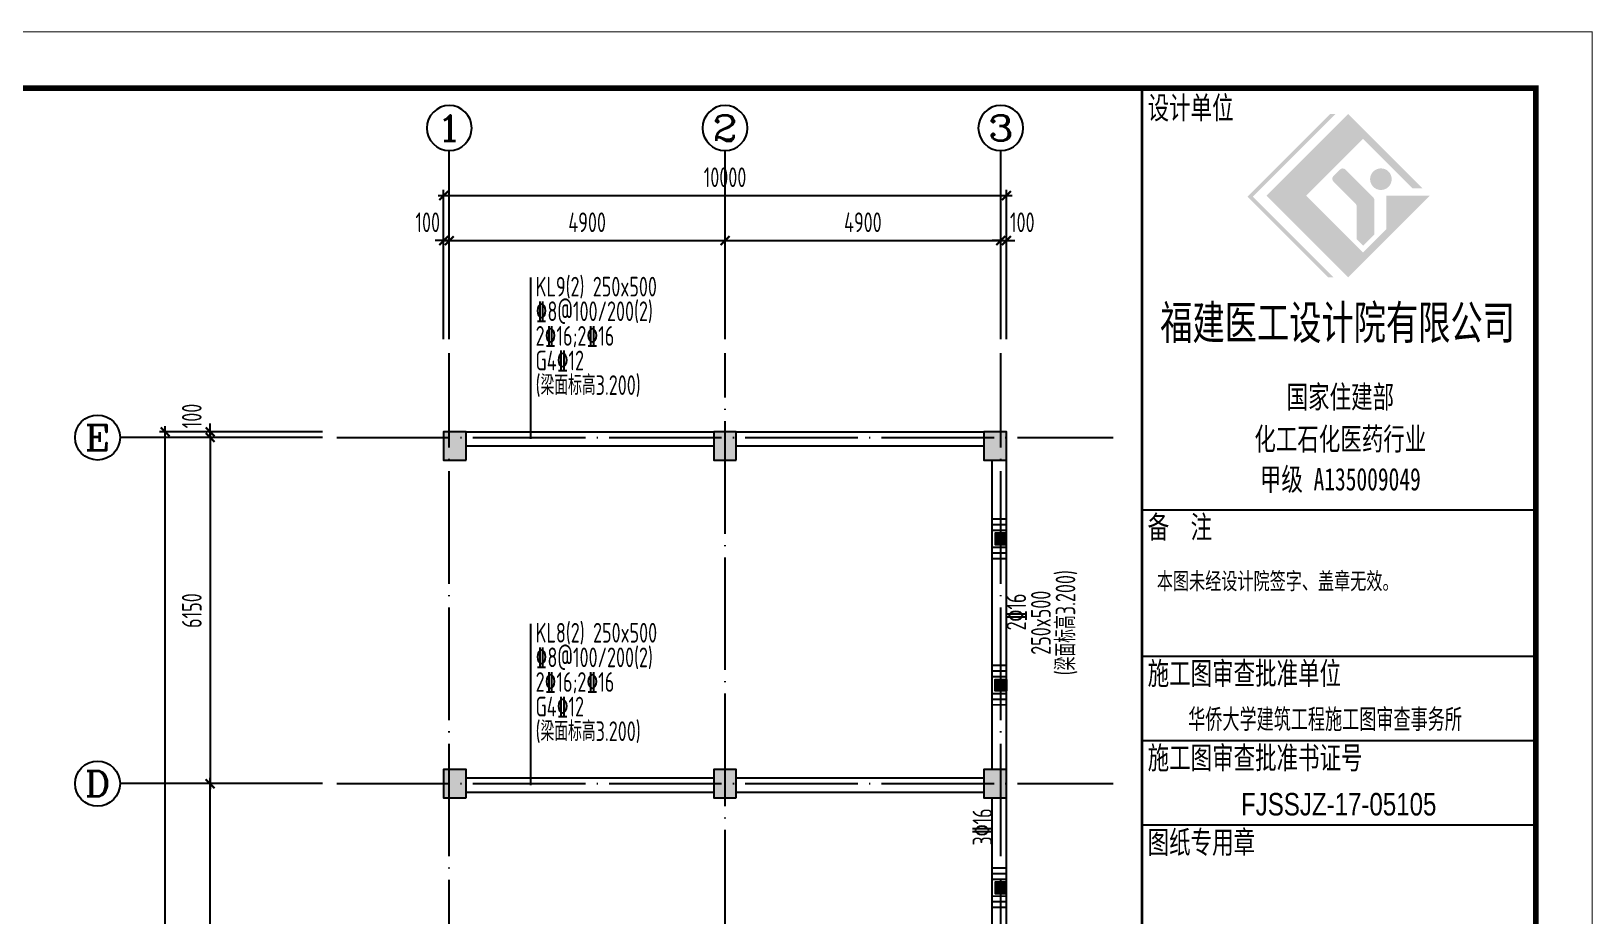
# Model space of a CAD drawing. Extents: x 287149 to 898857, y 100802 to 160212.
# Drawn here: x 742308 to 770057, y 127113 to 142832 of the extents above; entities that cross this region are included whole.
import ezdxf
from ezdxf.enums import TextEntityAlignment as Align

# ---------------------------------------------------------------- set-up
doc = ezdxf.new("R2010")
doc.units = 0
doc.header["$LTSCALE"] = 1000
doc.linetypes.add('DOTE', pattern=[2.42, 2, -0.2, 0.02, -0.2])
doc.layers.get('0').update_dxf_attribs({"linetype": 'CONTINUOUS'})
doc.layers.get('DEFPOINTS').update_dxf_attribs({"linetype": 'CONTINUOUS'})
for name, color, linetype in [('AXIS', 8, 'DOTE'), ('AXIS_DIM', 3, 'CONTINUOUS'), ('AXIS_TEXT', 3, 'CONTINUOUS'), ('COLU', 7, 'CONTINUOUS'), ('FRAME', 3, 'CONTINUOUS'), ('S_BEAM', 4, 'CONTINUOUS'), ('S_BEAMDIMLOCALVER', 7, 'CONTINUOUS'), ('S_BEAMDIMMASS', 2, 'CONTINUOUS'), ('S_CL', 2, 'CONTINUOUS'), ('S_SUBBEAMHOOP', 1, 'CONTINUOUS'), ('填充', 8, 'CONTINUOUS'), ('审图中心证书', 7, 'CONTINUOUS'), ('柱涂实', 54, 'CONTINUOUS')]:
    doc.layers.add(name, color=color, linetype=linetype)
doc.styles.add('_AXIS', font='complex.shx', dxfattribs={"bigfont": 'gbcbig.shx'})
doc.styles.add('_HZTXT', font='tq__rshz.shx', dxfattribs={"width": 0.8, "bigfont": 'tq__hzdc.shx'})
doc.styles.add('COMPLEX', font='COMPLEX')
doc.styles.add('FRAME', font='simhei.ttf', dxfattribs={"width": 0.7})
doc.styles.add('TSSD_Dimension', font='tssdeng.shx', dxfattribs={"width": 0.7, "bigfont": 'hztxt.shx'})
doc.styles.add('TSSD_Rein', font='tssdeng.shx', dxfattribs={"width": 0.7, "bigfont": 'hztxt.shx'})
doc.styles.add('黑体', font='simhei.ttf', dxfattribs={"width": 0.7})
doc.dimstyles.new('TSSD_100_100', dxfattribs={"dimtxt": 350, "dimasz": 150, "dimexe": 100, "dimexo": 250, "dimgap": 150, "dimtad": 1, "dimdec": 0, "dimzin": 0, "dimdsep": 46, "dimtxsty": 'TSSD_Dimension', "dimblk": 'ARCHTICK', "dimcen": 0, "dimdle": 100, "dimclrd": 3, "dimclre": 3, "dimclrt": 7, "dimadec": 0, "dimazin": 0, "dimtfac": 1, "dimtdec": 0, "dimtix": 1, "dimtmove": 2, "dimatfit": 3, "dimfxl": 100, "dimtolj": 1, "dimtzin": 0, "dimarcsym": 0})

# ---------------------------------------------------------------- blocks, each defined once
blk = doc.blocks.new('A$C2F0C53E4')
at = {"layer": 'FRAME'}
h = blk.add_hatch(color=256, dxfattribs=at)
h.paths.add_polyline_path([(54328, 39098), (55337, 40107), (56218, 39226), (56398, 39226), (55075, 40549), (53625, 39098), (55075, 37648), (56525, 39098), (55749, 39098), (55749, 38502), (55337, 38090)], flags=0)
edge = h.paths.add_edge_path(flags=0)
edge.add_arc((55154, 38910), 69.1, 0, 45, ccw=False)
edge.add_line((55223, 38910), (55223, 38327))
edge.add_line((55223, 38327), (55340, 38210))
edge.add_line((55340, 38210), (55538, 38409))
edge.add_line((55538, 38409), (55538, 39020))
edge.add_arc((55469, 39020), 69.1, 360, 405)
edge.add_line((55518, 39069), (55024, 39562))
edge.add_arc((54976, 39513), 69.1, 45, 135)
edge.add_line((54927, 39562), (54812, 39447))
edge.add_arc((54861, 39399), 69.1, 135, 225)
edge.add_line((54812, 39350), (55203, 38959))
edge = h.paths.add_edge_path(flags=0)
edge.add_arc((55655, 39391), 192, 0, 180)
edge.add_arc((55655, 39391), 192, 180, 360)
h.paths.add_polyline_path([(54716, 37648), (54814, 37648), (53382, 39080), (54851, 40549), (54754, 40549), (53285, 39080)], flags=0)
for p, q in [((58410, 33510), (51410, 33510)), ((58410, 30910), (51410, 30910)), ((58410, 29410), (51410, 29410)), ((58410, 27910), (51410, 27910))]:
    blk.add_line(p, q, dxfattribs=at)
for points, const_width in [([(10, 42010), (10, 10), (59410, 10), (59410, 42010)], 20), ([(2510, 41010), (2510, 1010), (58410, 1010), (58410, 41010)], 100)]:
    blk.add_lwpolyline(points, close=True, dxfattribs=dict(at, const_width=const_width))
at = {"layer": 'FRAME', "const_width": 50}
blk.add_lwpolyline([(51410, 41010), (51410, 1010)], dxfattribs=at)
at = {"layer": 'FRAME'}
for s, insert, char_height, width, attachment_point, style in [('设计单位', (51510, 40860), 400, 2368.14, 1, 'FRAME'), ('福建医工设计院有限公司', (54885, 36811), 600, 9859.32, 5, 'FRAME'), ('国家住建部', (54934, 35501), 400, 2944.75, 5, 'FRAME'), ('化工石化医药行业', (54934, 34752), 400, 4781.36, 5, 'FRAME'), ('甲级 A135009049', (54934, 34038), 400, 4439.66, 5, 'FRAME'), ('备  注', (51510, 33410), 400, 1758.31, 1, 'FRAME'), ('本图未经设计院签字、盖章无效。', (51673, 32067), 300, 6524.24, 7, '黑体'), ('施工图审查批准单位', (51510, 30810), 400, 5412.54, 1, 'FRAME'), ('施工图审查批准书证号', (51510, 29310), 400, 6008.14, 1, 'FRAME'), ('图纸专用章', (51510, 27810), 400, 2928.14, 1, 'FRAME')]:
    blk.add_mtext(s, dxfattribs=dict(at, insert=insert, char_height=char_height, width=width, attachment_point=attachment_point, style=style))
at = {"layer": '审图中心证书', "style": '_HZTXT', "width": 0.8}
for s, p in [('华侨大学建筑工程施工图审查事务所', (52231, 29584)), ('FJSSJZ-17-05105', (53169, 28084))]:
    blk.add_text(s, height=400, dxfattribs=at).set_placement(p)
blk = doc.blocks.new('_ARCHTICK')
at = {"color": 0}
blk.add_lwpolyline([(-0.53033, -0.53033, 0.25, 0.25, 0), (0.53033, 0.53033, 0.5, 0.5, 0)], format="xyseb", dxfattribs=at)
blk = doc.blocks.new('*D255')
at = {"layer": 'AXIS_DIM', "color": 3, "lineweight": -2}
for p, q in [((749636.971394, 139111.631469), (754736.971394, 139111.631469)), ((749736.971394, 137361.708046), (749736.971394, 139211.631469)), ((754636.971394, 137361.708046), (754636.971394, 139211.631469))]:
    blk.add_line(p, q, dxfattribs=at)
at = {"layer": 'DEFPOINTS', "color": 0}
for p in [(754636.971394, 139111.631469), (749736.971394, 137111.708046), (754636.971394, 137111.708046)]:
    blk.add_point(p, dxfattribs=at)
at = {"layer": 'AXIS_DIM', "color": 3, "lineweight": -2, "xscale": 150, "yscale": 150, "zscale": 150, "rotation": 180}
blk.add_blockref('_ARCHTICK', (749736.971394, 139111.631469), dxfattribs=at)
at = {"layer": 'AXIS_DIM', "color": 3, "lineweight": -2, "xscale": 150, "yscale": 150, "zscale": 150}
blk.add_blockref('_ARCHTICK', (754636.971394, 139111.631469), dxfattribs=at)
at = {"layer": 'AXIS_DIM', "color": 7, "insert": (752186.971394, 139436.631469), "char_height": 350, "attachment_point": 5, "style": 'TSSD_Dimension'}
blk.add_mtext('\\A1;4900', dxfattribs=at)
blk = doc.blocks.new('*D256')
at = {"layer": 'AXIS_DIM', "color": 3, "lineweight": -2}
for p, q in [((754536.971394, 139111.631469), (759636.971394, 139111.631469)), ((754636.971394, 137361.708046), (754636.971394, 139211.631469)), ((759536.971394, 137361.708046), (759536.971394, 139211.631469))]:
    blk.add_line(p, q, dxfattribs=at)
at = {"layer": 'DEFPOINTS', "color": 0}
for p in [(759536.971394, 139111.631469), (754636.971394, 137111.708046), (759536.971394, 137111.708046)]:
    blk.add_point(p, dxfattribs=at)
at = {"layer": 'AXIS_DIM', "color": 3, "lineweight": -2, "xscale": 150, "yscale": 150, "zscale": 150, "rotation": 180}
blk.add_blockref('_ARCHTICK', (754636.971394, 139111.631469), dxfattribs=at)
at = {"layer": 'AXIS_DIM', "color": 3, "lineweight": -2, "xscale": 150, "yscale": 150, "zscale": 150}
blk.add_blockref('_ARCHTICK', (759536.971394, 139111.631469), dxfattribs=at)
at = {"layer": 'AXIS_DIM', "color": 7, "insert": (757086.971394, 139436.631469), "char_height": 350, "attachment_point": 5, "style": 'TSSD_Dimension'}
blk.add_mtext('\\A1;4900', dxfattribs=at)
blk = doc.blocks.new('*D259')
at = {"layer": 'AXIS_DIM', "color": 3, "lineweight": -2}
for p, q in [((745487.044864, 135711.708046), (745487.044864, 129361.708046)), ((747486.971394, 135611.708046), (745387.044864, 135611.708046)), ((747486.971394, 129461.708046), (745387.044864, 129461.708046))]:
    blk.add_line(p, q, dxfattribs=at)
at = {"layer": 'DEFPOINTS', "color": 0}
for p in [(747736.971394, 135611.708046), (745487.044864, 129461.708046), (747736.971394, 129461.708046)]:
    blk.add_point(p, dxfattribs=at)
at = {"layer": 'AXIS_DIM', "color": 3, "lineweight": -2, "xscale": 150, "yscale": 150, "zscale": 150}
for p, rotation in [((745487.044864, 135611.708046), 90), ((745487.044864, 129461.708046), 270)]:
    blk.add_blockref('_ARCHTICK', p, dxfattribs=dict(at, rotation=rotation))
at = {"layer": 'AXIS_DIM', "color": 7, "insert": (745162.044864, 132536.708046), "char_height": 350, "attachment_point": 5, "rotation": 90, "style": 'TSSD_Dimension'}
blk.add_mtext('\\A1;6150', dxfattribs=at)
blk = doc.blocks.new('*D260')
at = {"layer": 'AXIS_DIM', "color": 3, "lineweight": -2}
for p, q in [((749536.971394, 139911.631469), (759736.971394, 139911.631469)), ((749636.971394, 137361.708046), (749636.971394, 140011.631469)), ((759636.971394, 137361.708046), (759636.971394, 140011.631469))]:
    blk.add_line(p, q, dxfattribs=at)
at = {"layer": 'DEFPOINTS', "color": 0}
for p in [(759636.971394, 139911.631469), (749636.971394, 137111.708046), (759636.971394, 137111.708046)]:
    blk.add_point(p, dxfattribs=at)
at = {"layer": 'AXIS_DIM', "color": 3, "lineweight": -2, "xscale": 150, "yscale": 150, "zscale": 150, "rotation": 180}
blk.add_blockref('_ARCHTICK', (749636.971394, 139911.631469), dxfattribs=at)
at = {"layer": 'AXIS_DIM', "color": 3, "lineweight": -2, "xscale": 150, "yscale": 150, "zscale": 150}
blk.add_blockref('_ARCHTICK', (759636.971394, 139911.631469), dxfattribs=at)
at = {"layer": 'AXIS_DIM', "color": 7, "insert": (754636.971394, 140236.631469), "char_height": 350, "attachment_point": 5, "style": 'TSSD_Dimension'}
blk.add_mtext('\\A1;10000', dxfattribs=at)
blk = doc.blocks.new('*D261')
at = {"layer": 'AXIS_DIM', "color": 3, "lineweight": -2}
for p, q in [((747486.971394, 135711.708046), (744587.044864, 135711.708046)), ((744687.044864, 110611.708046), (744687.044864, 135811.708046)), ((747486.971394, 110711.708046), (744587.044864, 110711.708046))]:
    blk.add_line(p, q, dxfattribs=at)
at = {"layer": 'DEFPOINTS', "color": 0}
for p in [(744687.044864, 135711.708046), (747736.971394, 135711.708046), (747736.971394, 110711.708046)]:
    blk.add_point(p, dxfattribs=at)
at = {"layer": 'AXIS_DIM', "color": 3, "lineweight": -2, "xscale": 150, "yscale": 150, "zscale": 150}
for p, rotation in [((744687.044864, 135711.708046), 90), ((744687.044864, 110711.708046), 270)]:
    blk.add_blockref('_ARCHTICK', p, dxfattribs=dict(at, rotation=rotation))
at = {"layer": 'AXIS_DIM', "color": 7, "insert": (744362.044864, 123211.708046), "char_height": 350, "attachment_point": 5, "rotation": 90, "style": 'TSSD_Dimension'}
blk.add_mtext('\\A1;25000', dxfattribs=at)
blk = doc.blocks.new('*D263')
at = {"layer": 'AXIS_DIM', "color": 3, "lineweight": -2}
for p, q in [((747486.971394, 135711.708046), (745387.044864, 135711.708046)), ((745487.044864, 135711.708046), (745487.044864, 135861.708046)), ((745487.044864, 135611.708046), (745487.044864, 135711.708046)), ((747486.971394, 135611.708046), (745387.044864, 135611.708046)), ((745487.044864, 135611.708046), (745487.044864, 135461.708046))]:
    blk.add_line(p, q, dxfattribs=at)
at = {"layer": 'DEFPOINTS', "color": 0}
for p in [(745487.044864, 135711.708046), (747736.971394, 135711.708046), (747736.971394, 135611.708046)]:
    blk.add_point(p, dxfattribs=at)
at = {"layer": 'AXIS_DIM', "color": 3, "lineweight": -2, "xscale": 150, "yscale": 150, "zscale": 150}
for p, rotation in [((745487.044864, 135711.708046), 270), ((745487.044864, 135611.708046), 90)]:
    blk.add_blockref('_ARCHTICK', p, dxfattribs=dict(at, rotation=rotation))
at = {"layer": 'AXIS_DIM', "color": 7, "insert": (745162.044864, 135993.951635), "char_height": 350, "attachment_point": 5, "rotation": 90, "style": 'TSSD_Dimension'}
blk.add_mtext('\\A1;100', dxfattribs=at)
blk = doc.blocks.new('*D264')
at = {"layer": 'AXIS_DIM', "color": 3, "lineweight": -2}
for p, q in [((759536.971394, 139111.631469), (759386.971394, 139111.631469)), ((759536.971394, 137361.708046), (759536.971394, 139211.631469)), ((759536.971394, 139111.631469), (759636.971394, 139111.631469)), ((759636.971394, 137361.708046), (759636.971394, 139211.631469)), ((759636.971394, 139111.631469), (759786.971394, 139111.631469))]:
    blk.add_line(p, q, dxfattribs=at)
at = {"layer": 'DEFPOINTS', "color": 0}
for p in [(759636.971394, 139111.631469), (759536.971394, 137111.708046), (759636.971394, 137111.708046)]:
    blk.add_point(p, dxfattribs=at)
at = {"layer": 'AXIS_DIM', "color": 3, "lineweight": -2, "xscale": 150, "yscale": 150, "zscale": 150}
blk.add_blockref('_ARCHTICK', (759536.971394, 139111.631469), dxfattribs=at)
at = {"layer": 'AXIS_DIM', "color": 3, "lineweight": -2, "xscale": 150, "yscale": 150, "zscale": 150, "rotation": 180}
blk.add_blockref('_ARCHTICK', (759636.971394, 139111.631469), dxfattribs=at)
at = {"layer": 'AXIS_DIM', "color": 7, "insert": (759919.214984, 139436.631469), "char_height": 350, "attachment_point": 5, "style": 'TSSD_Dimension'}
blk.add_mtext('\\A1;100', dxfattribs=at)
blk = doc.blocks.new('*D265')
at = {"layer": 'AXIS_DIM', "color": 3, "lineweight": -2}
for p, q in [((749636.971394, 139111.631469), (749486.971394, 139111.631469)), ((749636.971394, 137361.708046), (749636.971394, 139211.631469)), ((749736.971394, 139111.631469), (749636.971394, 139111.631469)), ((749736.971394, 137361.708046), (749736.971394, 139211.631469)), ((749736.971394, 139111.631469), (749886.971394, 139111.631469))]:
    blk.add_line(p, q, dxfattribs=at)
at = {"layer": 'DEFPOINTS', "color": 0}
for p in [(749636.971394, 139111.631469), (749636.971394, 137111.708046), (749736.971394, 137111.708046)]:
    blk.add_point(p, dxfattribs=at)
at = {"layer": 'AXIS_DIM', "color": 3, "lineweight": -2, "xscale": 150, "yscale": 150, "zscale": 150}
blk.add_blockref('_ARCHTICK', (749636.971394, 139111.631469), dxfattribs=at)
at = {"layer": 'AXIS_DIM', "color": 3, "lineweight": -2, "xscale": 150, "yscale": 150, "zscale": 150, "rotation": 180}
blk.add_blockref('_ARCHTICK', (749736.971394, 139111.631469), dxfattribs=at)
at = {"layer": 'AXIS_DIM', "color": 7, "insert": (749354.727804, 139436.631469), "char_height": 350, "attachment_point": 5, "style": 'TSSD_Dimension'}
blk.add_mtext('\\A1;100', dxfattribs=at)
blk = doc.blocks.new('_AXISO')
blk.add_circle((0, 0), 0.5)
at = {"layer": 'AXIS_TEXT', "style": 'COMPLEX', "width": 1.041667}
blk.add_attdef('A', text='', height=0.56, dxfattribs=at).set_placement((-0.25, -0.28), (0.25, -0.28), align=Align.FIT)
blk = doc.blocks.new('*D266')
at = {"layer": 'AXIS_DIM', "color": 3, "lineweight": -2}
for p, q in [((747486.971394, 129461.708046), (745387.044864, 129461.708046)), ((745487.044864, 123111.708046), (745487.044864, 129561.708046)), ((747486.971394, 123211.708046), (745387.044864, 123211.708046))]:
    blk.add_line(p, q, dxfattribs=at)
at = {"layer": 'DEFPOINTS', "color": 0}
for p in [(745487.044864, 129461.708046), (747736.971394, 129461.708046), (747736.971394, 123211.708046)]:
    blk.add_point(p, dxfattribs=at)
at = {"layer": 'AXIS_DIM', "color": 3, "lineweight": -2, "xscale": 150, "yscale": 150, "zscale": 150}
for p, rotation in [((745487.044864, 129461.708046), 90), ((745487.044864, 123211.708046), 270)]:
    blk.add_blockref('_ARCHTICK', p, dxfattribs=dict(at, rotation=rotation))
at = {"layer": 'AXIS_DIM', "color": 7, "insert": (745162.044864, 126336.708046), "char_height": 350, "attachment_point": 5, "rotation": 90, "style": 'TSSD_Dimension'}
blk.add_mtext('\\A1;6250', dxfattribs=at)

msp = doc.modelspace()

# ---------------------------------------------------------------- hatches: boundary and pattern name
at = {"layer": '柱涂实'}
for points in [[(750036.971, 135211.708), (750036.971, 135711.708), (749636.971, 135711.708), (749636.971, 135211.708)], [(754836.971, 135211.708), (754836.971, 135711.708), (754436.971, 135711.708), (754436.971, 135211.708)], [(759636.971, 135211.708), (759636.971, 135711.708), (759236.971, 135711.708), (759236.971, 135211.708)], [(759636.971, 133911.708), (759436.971, 133911.708), (759436.971, 133711.708), (759636.971, 133711.708)], [(759636.971, 131111.708), (759436.971, 131111.708), (759436.971, 131311.708), (759636.971, 131311.708)], [(750036.971, 129211.708), (750036.971, 129711.708), (749636.971, 129711.708), (749636.971, 129211.708)], [(754836.971, 129211.708), (754836.971, 129711.708), (754436.971, 129711.708), (754436.971, 129211.708)], [(759636.971, 129211.708), (759636.971, 129711.708), (759236.971, 129711.708), (759236.971, 129211.708)], [(759636.971, 127711.708), (759436.971, 127711.708), (759436.971, 127511.708), (759636.971, 127511.708)]]:
    msp.add_hatch(color=256, dxfattribs=at).paths.add_polyline_path(points)

# ---------------------------------------------------------------- linework, layer by layer
at = {"layer": 'AXIS'}
for p, q in [((749736.971, 108811.708), (749736.971, 137111.708)), ((754636.971, 116961.708), (754636.971, 137111.708)), ((759536.971, 108811.708), (759536.971, 137111.708)), ((747736.971, 135611.708), (761536.971, 135611.708)), ((747736.971, 129461.708), (761536.971, 129461.708))]:
    msp.add_line(p, q, dxfattribs=at)
at = {"layer": 'AXIS_TEXT'}
for p, q in [((749736.971, 137361.708), (749736.971, 140711.631)), ((754636.971, 137361.708), (754636.971, 140711.631)), ((759536.971, 137361.708), (759536.971, 140711.631)), ((747486.971, 135611.708), (743887.045, 135611.708)), ((747486.971, 129461.708), (743887.045, 129461.708))]:
    msp.add_line(p, q, dxfattribs=at)
at = {"layer": 'COLU', "ltscale": 0.01}
for points in [[(759636.971, 133711.708), (759636.971, 133911.708), (759436.971, 133911.708), (759436.971, 133711.708)], [(759636.971, 131311.708), (759636.971, 131111.708), (759436.971, 131111.708), (759436.971, 131311.708)], [(759636.971, 127511.708), (759636.971, 127711.708), (759436.971, 127711.708), (759436.971, 127511.708)]]:
    msp.add_lwpolyline(points, close=True, dxfattribs=at)
at = {"layer": 'S_BEAM', "ltscale": 0.01}
for p, q in [((750036.971, 135711.708), (754436.971, 135711.708)), ((754836.971, 135711.708), (759236.971, 135711.708)), ((750036.971, 135461.708), (754436.971, 135461.708)), ((754836.971, 135461.708), (759236.971, 135461.708)), ((759386.971, 129711.708), (759386.971, 135211.708)), ((759636.971, 129711.708), (759636.971, 135211.708)), ((750036.971, 129561.708), (754436.971, 129561.708)), ((750036.971, 129311.708), (754436.971, 129311.708)), ((754836.971, 129561.708), (759236.971, 129561.708)), ((754836.971, 129311.708), (759236.971, 129311.708)), ((759386.971, 123436.708), (759386.971, 129211.708)), ((759636.971, 123436.708), (759636.971, 129211.708))]:
    msp.add_line(p, q, dxfattribs=at)
at = {"layer": 'S_BEAMDIMMASS', "ltscale": 0.01}
for p, q in [((751187.35, 135586.708), (751187.35, 138456.844)), ((751187.35, 129436.708), (751187.35, 132302.699))]:
    msp.add_line(p, q, dxfattribs=at)
at = {"layer": 'S_CL', "ltscale": 0.01}
for points in [[(750036.971, 135211.708), (750036.971, 135711.708), (749636.971, 135711.708), (749636.971, 135211.708)], [(754836.971, 135211.708), (754836.971, 135711.708), (754436.971, 135711.708), (754436.971, 135211.708)], [(759636.971, 135211.708), (759636.971, 135711.708), (759236.971, 135711.708), (759236.971, 135211.708)], [(750036.971, 129211.708), (750036.971, 129711.708), (749636.971, 129711.708), (749636.971, 129211.708)], [(754836.971, 129211.708), (754836.971, 129711.708), (754436.971, 129711.708), (754436.971, 129211.708)], [(759636.971, 129211.708), (759636.971, 129711.708), (759236.971, 129711.708), (759236.971, 129211.708)]]:
    msp.add_lwpolyline(points, close=True, dxfattribs=at)
at = {"layer": 'S_SUBBEAMHOOP', "ltscale": 0.01, "const_width": 35}
for points in [[(759386.971, 134161.708), (759636.971, 134161.708)], [(759386.971, 134061.708), (759636.971, 134061.708)], [(759386.971, 133961.708), (759636.971, 133961.708)], [(759386.971, 133661.708), (759636.971, 133661.708)], [(759386.971, 133561.708), (759636.971, 133561.708)], [(759386.971, 133461.708), (759636.971, 133461.708)], [(759386.971, 131561.708), (759636.971, 131561.708)], [(759386.971, 131461.708), (759636.971, 131461.708)], [(759386.971, 131361.708), (759636.971, 131361.708)], [(759386.971, 131061.708), (759636.971, 131061.708)], [(759386.971, 130961.708), (759636.971, 130961.708)], [(759386.971, 130861.708), (759636.971, 130861.708)], [(759386.971, 127961.708), (759636.971, 127961.708)], [(759386.971, 127861.708), (759636.971, 127861.708)], [(759386.971, 127761.708), (759636.971, 127761.708)], [(759386.971, 127461.708), (759636.971, 127461.708)], [(759386.971, 127361.708), (759636.971, 127361.708)], [(759386.971, 127261.708), (759636.971, 127261.708)]]:
    msp.add_lwpolyline(points, dxfattribs=at)

# ---------------------------------------------------------------- block references
at = {"layer": 'AXIS_TEXT'}
ref = msp.add_blockref('_AXISO', (749736.971, 141111.631), dxfattribs=dict(at, xscale=-800, yscale=800, zscale=800, rotation=180))
ref.add_attrib('A', '1', dxfattribs={"height": 452.548, "style": '_AXIS', "width": 2.333333}).set_placement((749510.697, 140885.357), (749963.246, 140885.357), align=Align.FIT)
ref = msp.add_blockref('_AXISO', (754636.971, 141111.631), dxfattribs=dict(at, xscale=-800, yscale=800, zscale=800, rotation=180))
ref.add_attrib('A', '2', dxfattribs={"height": 452.548, "style": '_AXIS', "width": 1.5}).set_placement((754410.697, 140885.357), (754863.246, 140885.357), align=Align.FIT)
ref = msp.add_blockref('_AXISO', (759536.971, 141111.631), dxfattribs=dict(at, xscale=-800, yscale=800, zscale=800, rotation=180))
ref.add_attrib('A', '3', dxfattribs={"height": 452.548, "style": '_AXIS', "width": 1.5}).set_placement((759310.697, 140885.357), (759763.246, 140885.357), align=Align.FIT)
ref = msp.add_blockref('_AXISO', (743487.045, 135611.708), dxfattribs=dict(at, xscale=800, yscale=800, zscale=800))
ref.add_attrib('A', 'E', dxfattribs={"height": 452.548, "style": '_AXIS', "width": 1.3125}).set_placement((743260.771, 135385.434), (743713.319, 135385.434), align=Align.FIT)
ref = msp.add_blockref('_AXISO', (743487.045, 129461.708), dxfattribs=dict(at, xscale=800, yscale=800, zscale=800))
ref.add_attrib('A', 'D', dxfattribs={"height": 452.548, "style": '_AXIS', "width": 1.235294}).set_placement((743260.771, 129235.434), (743713.319, 129235.434), align=Align.FIT)
at = {"layer": '填充'}
msp.add_blockref('A$C2F0C53E4', (710636.971, 100811.708), dxfattribs=at)

# ---------------------------------------------------------------- texts
at = {"layer": 'S_BEAMDIMLOCALVER', "style": 'TSSD_Rein', "width": 0.7}
for s, height, p in [('(梁面标高3.200)', 349.99999, (760512.521, 132320.708)), ('2%%13216', 350, (759637.021, 132511.708)), ('250x500', 350, (760074.521, 132320.708))]:
    msp.add_text(s, height=height, rotation=89.999998, dxfattribs=at).set_placement(p, align=Align.TOP_CENTER)
msp.add_text('3%%13216', height=350, rotation=89.999998, dxfattribs=at).set_placement((759386.921, 129022.301), align=Align.RIGHT)
at = {"layer": 'S_BEAMDIMMASS', "style": 'TSSD_Rein', "width": 0.7}
for s, height, p in [('KL9(2) 250x500', 349.99999, (751271.092, 138118.008)), ('%%1328@100/200(2)', 349.99999, (751271.092, 137680.508)), ('2%%13216;2%%13216', 349.99999, (751271.092, 137243.008)), ('G4%%13212', 350, (751271.092, 136805.508)), ('(梁面标高3.200)', 349.99999, (751271.092, 136368.008)), ('KL8(2) 250x500', 349.99999, (751271.092, 131968.008)), ('%%1328@100/200(2)', 349.99999, (751271.092, 131530.508)), ('2%%13216;2%%13216', 349.99999, (751271.092, 131093.008)), ('G4%%13212', 350, (751271.092, 130655.508)), ('(梁面标高3.200)', 349.99999, (751271.092, 130218.008))]:
    msp.add_text(s, height=height, dxfattribs=at).set_placement(p)

# ---------------------------------------------------------------- dimensions: what is measured, and where the dimension line sits
at = {"layer": 'AXIS_DIM'}
for p1, p2, distance, picture, middle in [((749636.971, 137111.708), (759636.971, 137111.708), 2799.923, '*D260', (754636.971, 140236.631)), ((749736.971, 137111.708), (754636.971, 137111.708), 1999.923, '*D255', (752186.971, 139436.631)), ((754636.971, 137111.708), (759536.971, 137111.708), 1999.923, '*D256', (757086.971, 139436.631)), ((747736.971, 110711.708), (747736.971, 135711.708), 3049.927, '*D261', (744362.045, 123211.708)), ((747736.971, 135611.708), (747736.971, 129461.708), -2249.927, '*D259', (745162.045, 132536.708)), ((747736.971, 123211.708), (747736.971, 129461.708), 2249.927, '*D266', (745162.045, 126336.708))]:
    dim = msp.add_aligned_dim(p1=p1, p2=p2, distance=distance, dimstyle='TSSD_100_100', dxfattribs=at)
    dim.commit()
    dim.dimension.update_dxf_attribs({"geometry": picture, "text_midpoint": middle})
for base, p1, p2, angle, picture, middle in [((749636.971, 139111.631), (749736.971, 137111.708), (749636.971, 137111.708), 180, '*D265', (749354.728, 139436.631)), ((745487.045, 135711.708), (747736.971, 135611.708), (747736.971, 135711.708), 270, '*D263', (745162.045, 135993.952))]:
    dim = msp.add_linear_dim(base=base, p1=p1, p2=p2, angle=angle, dimstyle='TSSD_100_100', dxfattribs=at)
    dim.commit()
    dim.dimension.update_dxf_attribs({"geometry": picture, "text_midpoint": middle, "dimtype": 160})
dim = msp.add_linear_dim(base=(759636.971, 139111.631), p1=(759536.971, 137111.708), p2=(759636.971, 137111.708), dimstyle='TSSD_100_100', dxfattribs=at)
dim.commit()
dim.dimension.update_dxf_attribs({"geometry": '*D264', "text_midpoint": (759919.215, 139436.631), "dimtype": 160})

doc.saveas('drawing.dxf')
